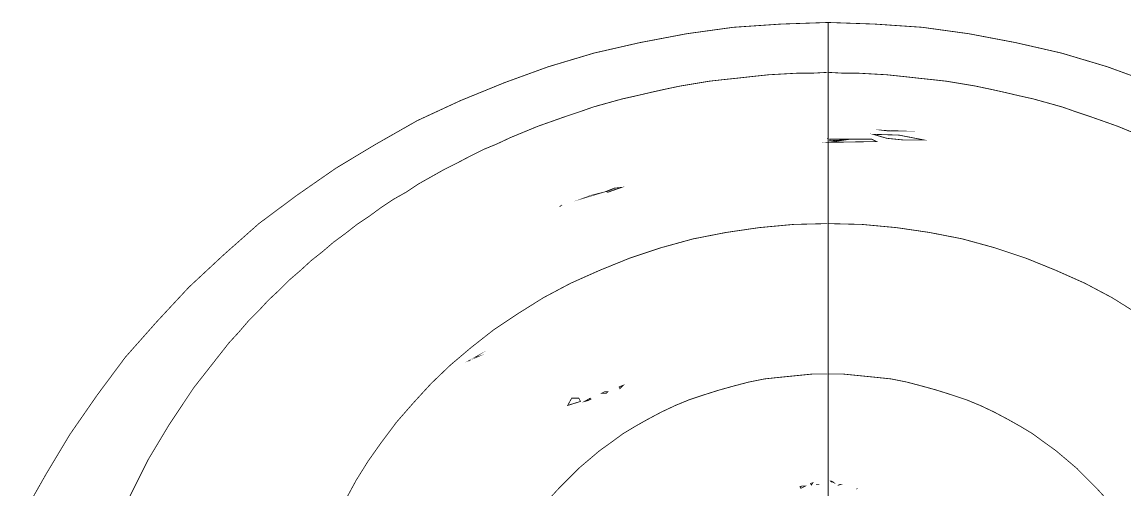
# Model space of a CAD drawing. Extents: x 475 to 2724, y -1 to 2248.
# Drawn here: x 598 to 1969, y 1666 to 2248 of the extents above; entities that cross this region are included whole.
import ezdxf

# ---------------------------------------------------------------- set-up
doc = ezdxf.new("R2010")
doc.units = 0
doc.layers.get('0').update_dxf_attribs({"color": 8, "linetype": 'CONTINUOUS'})

msp = doc.modelspace()

# ---------------------------------------------------------------- linework, layer by layer
at = {"color": 7, "const_width": 1}
for points in [[(2002, 2172), (1947, 2192), (1890, 2209), (1833, 2222), (1775, 2233), (1717, 2241), (1658, 2245), (1600, 2247), (1541, 2245), (1482, 2241), (1424, 2233), (1366, 2222), (1309, 2209), (1252, 2192), (1197, 2172), (1143, 2150), (1089, 2125), (1038, 2096), (988, 2066), (939, 2032), (892, 1997), (848, 1958), (805, 1918), (765, 1875), (726, 1831), (691, 1784), (657, 1735), (627, 1685), (598, 1634)], [(1600, 2247), (1600, 2247), (1600, 1436)], [(1599, 2185), (1599, 2185), (1581, 2184), (1562, 2184), (1544, 2183), (1526, 2182), (1507, 2180), (1489, 2178), (1470, 2176), (1452, 2174), (1434, 2171), (1416, 2168), (1397, 2164), (1379, 2160), (1362, 2156), (1344, 2152), (1326, 2147), (1308, 2142), (1291, 2136), (1273, 2130), (1256, 2124), (1239, 2118), (1222, 2111), (1205, 2104), (1188, 2096), (1171, 2089), (1155, 2081), (1138, 2072), (1122, 2064), (1106, 2055), (1090, 2046), (1075, 2036), (1059, 2027), (1044, 2017), (1029, 2006), (1014, 1996), (1000, 1985), (985, 1974), (971, 1962), (957, 1951), (944, 1939), (930, 1927), (917, 1914), (904, 1902), (892, 1889), (879, 1876), (867, 1862), (855, 1849), (844, 1835), (833, 1821), (822, 1807), (811, 1793), (801, 1778), (791, 1763), (781, 1748), (772, 1733), (763, 1718), (754, 1703), (746, 1687), (738, 1671), (730, 1655)], [(1977, 2111), (1960, 2118), (1943, 2124), (1926, 2130), (1908, 2136), (1891, 2142), (1873, 2147), (1855, 2152), (1837, 2156), (1820, 2160), (1802, 2164), (1783, 2168), (1765, 2171), (1747, 2174), (1729, 2176), (1710, 2178), (1692, 2180), (1673, 2182), (1655, 2183), (1637, 2184), (1618, 2184), (1600, 2185)], [(1599, 1997), (1599, 1997), (1557, 1996), (1514, 1992), (1473, 1986), (1432, 1978), (1392, 1967), (1353, 1954), (1316, 1939), (1280, 1923), (1246, 1905), (1214, 1885), (1184, 1865), (1156, 1843), (1130, 1821), (1106, 1798), (1084, 1774), (1063, 1750), (1045, 1726), (1028, 1702), (1013, 1678), (1000, 1654)], [(1985, 1885), (1953, 1905), (1919, 1923), (1883, 1939), (1846, 1954), (1807, 1967), (1767, 1978), (1726, 1986), (1685, 1992), (1642, 1996), (1600, 1997)], [(1599, 1810), (1599, 1810), (1580, 1810), (1560, 1808), (1540, 1806), (1521, 1804), (1501, 1800), (1482, 1795), (1464, 1790), (1445, 1784), (1427, 1778), (1410, 1771), (1393, 1763), (1376, 1754), (1360, 1745), (1345, 1736), (1330, 1725), (1316, 1715), (1303, 1704), (1290, 1693), (1278, 1681), (1266, 1669), (1255, 1657)], [(1944, 1657), (1933, 1669), (1921, 1681), (1909, 1693), (1896, 1704), (1883, 1715), (1869, 1725), (1854, 1736), (1839, 1745), (1823, 1754), (1806, 1763), (1789, 1771), (1772, 1778), (1754, 1784), (1735, 1790), (1717, 1795), (1698, 1800), (1678, 1804), (1659, 1806), (1639, 1808), (1619, 1810), (1600, 1810)]]:
    msp.add_lwpolyline(points, dxfattribs=at)
at = {"color": 94, "const_width": 1}
for points in [[(1425, 2164), (1425, 2164)], [(1693, 2112), (1676, 2112), (1668, 2113), (1693, 2112)], [(1599, 2102), (1599, 2103)], [(1600, 2103), (1600, 2102)], [(1600, 2098), (1621, 2101), (1602, 2100), (1602, 2102), (1654, 2102), (1660, 2099), (1600, 2098)], [(1688, 2107), (1719, 2101), (1693, 2101), (1673, 2103), (1656, 2108), (1688, 2107)], [(1346, 2096), (1346, 2096)], [(1360, 2098), (1360, 2098)], [(1372, 2092), (1372, 2092)], [(1599, 2098), (1597, 2098), (1599, 2098)], [(1340, 2075), (1340, 2075)], [(1363, 2083), (1363, 2083)], [(1431, 2078), (1431, 2078)], [(1532, 2083), (1532, 2083)], [(1463, 2069), (1463, 2069)], [(1704, 2069), (1704, 2069)], [(1305, 2032), (1317, 2035), (1297, 2029), (1305, 2032)], [(1334, 2041), (1343, 2042), (1326, 2036), (1324, 2037), (1334, 2041)], [(1270, 2021), (1266, 2018), (1270, 2021)], [(1178, 2011), (1178, 2011)], [(1234, 2004), (1234, 2004)], [(1393, 1986), (1393, 1986)], [(1897, 1937), (1897, 1937)], [(1923, 1882), (1923, 1882)], [(1230, 1859), (1230, 1859)], [(1156, 1828), (1163, 1832), (1160, 1830), (1163, 1831), (1156, 1828)], [(1205, 1849), (1205, 1849)], [(1057, 1804), (1057, 1804)], [(1341, 1792), (1340, 1794), (1345, 1796), (1341, 1792)], [(1348, 1798), (1348, 1798)], [(922, 1793), (922, 1793)], [(1062, 1793), (1062, 1793)], [(1312, 1783), (1312, 1783)], [(1324, 1786), (1318, 1786), (1322, 1788), (1326, 1788), (1324, 1786)], [(1292, 1776), (1276, 1771), (1281, 1780), (1290, 1780), (1292, 1776)], [(1301, 1777), (1297, 1776), (1304, 1780), (1305, 1779), (1301, 1777)], [(1302, 1780), (1302, 1780)], [(1307, 1782), (1307, 1782)], [(877, 1763), (877, 1763)], [(837, 1708), (837, 1708)], [(930, 1706), (930, 1706)], [(1579, 1672), (1578, 1674), (1581, 1675), (1579, 1672)], [(1587, 1673), (1585, 1673), (1589, 1673), (1587, 1673)], [(1607, 1675), (1605, 1676), (1604, 1676), (1604, 1676), (1604, 1676), (1603, 1677), (1603, 1677), (1604, 1677), (1606, 1676), (1607, 1675), (1607, 1675)], [(1613, 1672), (1613, 1672), (1614, 1673), (1616, 1673), (1613, 1672)], [(1564, 1670), (1564, 1670)], [(1566, 1668), (1565, 1670), (1568, 1671), (1572, 1671), (1566, 1668)], [(1637, 1668), (1635, 1667), (1637, 1668)]]:
    msp.add_lwpolyline(points, dxfattribs=at)

doc.saveas('drawing.dxf')
